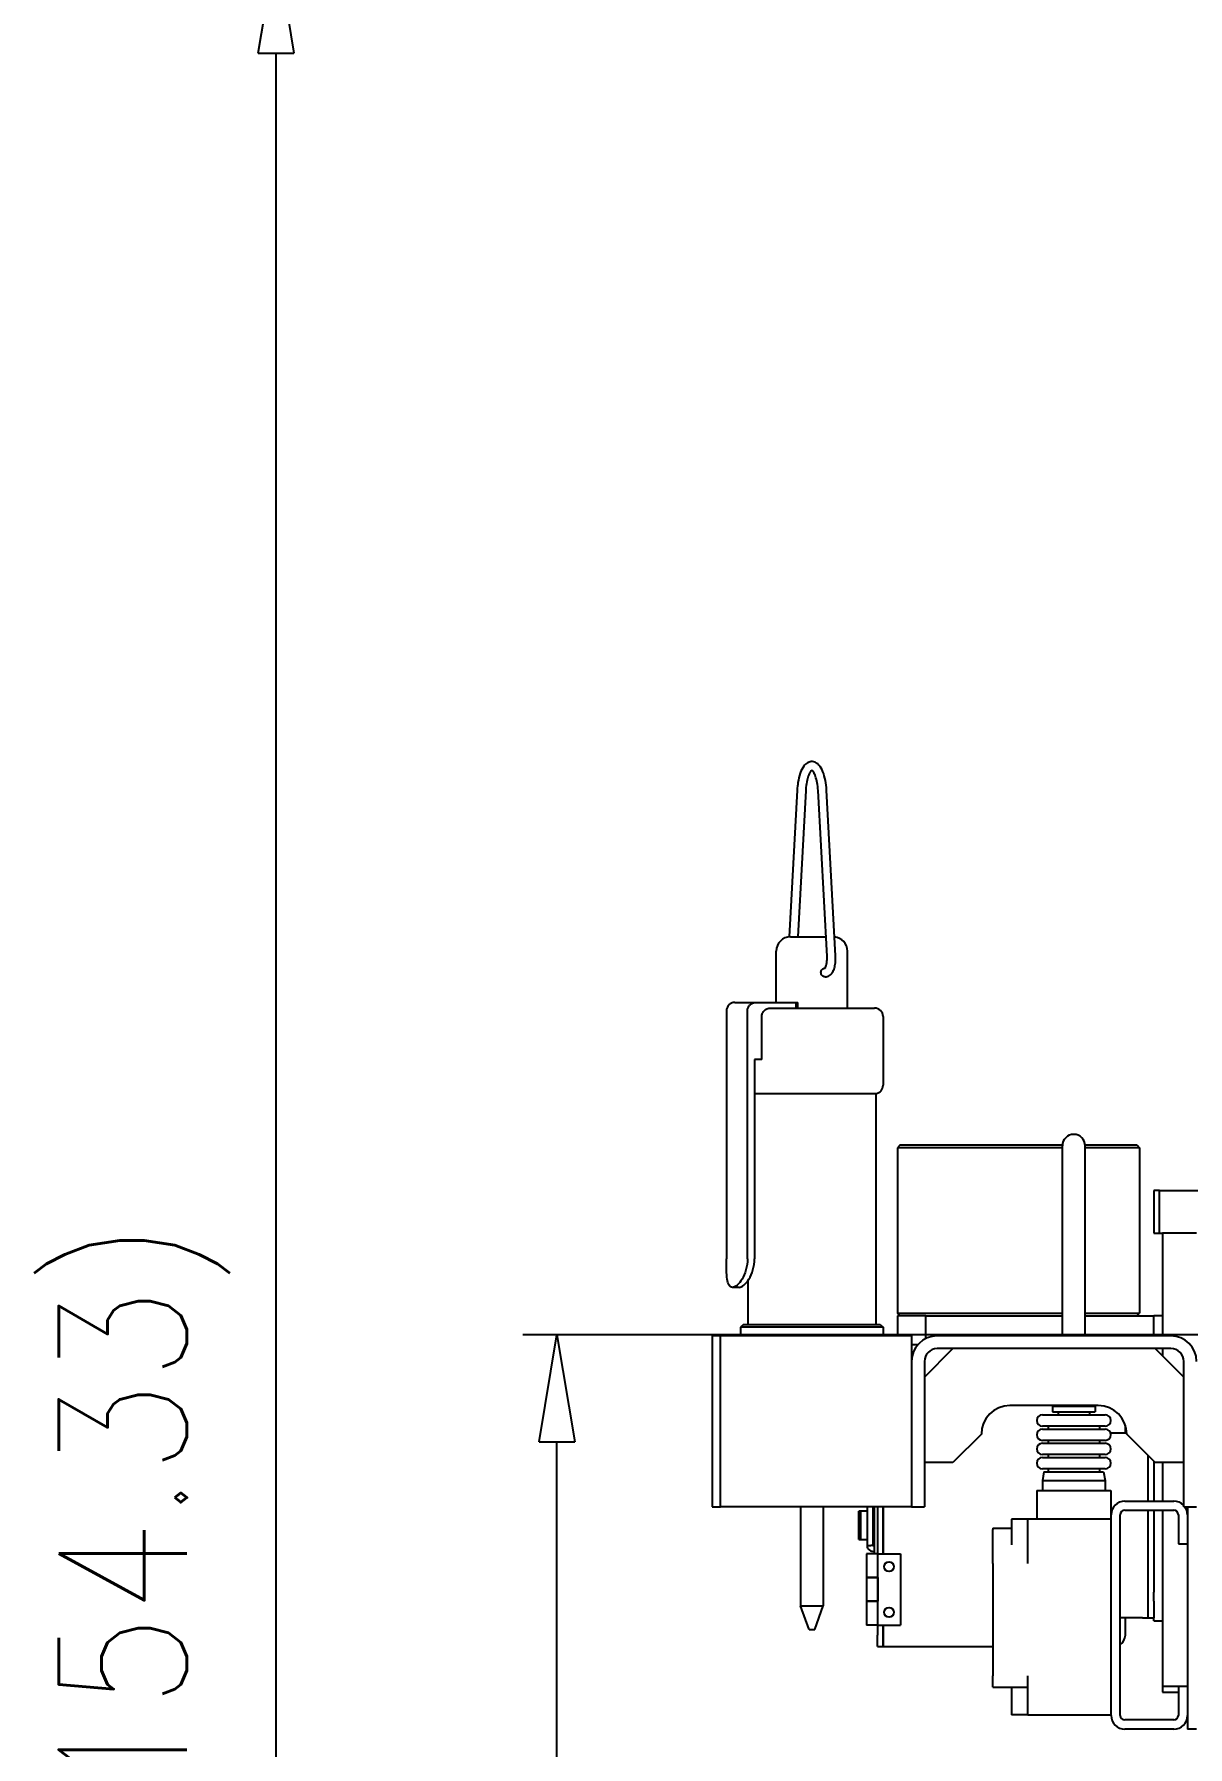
# Model space of a CAD drawing. Header units: millimetres. Extents: x 0 to 7722, y 0 to 5460.
# Drawn here: x 2712 to 3117, y 1057 to 1658 of the extents above; entities that cross this region are included whole.
import ezdxf

# ---------------------------------------------------------------- set-up
doc = ezdxf.new("R2010")
doc.units = ezdxf.units.MM
doc.header["$LTSCALE"] = 5
doc.layers.get('0').update_dxf_attribs({"linetype": 'CONTINUOUS'})
doc.layers.get('Defpoints').update_dxf_attribs({"linetype": 'CONTINUOUS'})
doc.styles.add('DIM', font='romans.shx', dxfattribs={"width": 0.85})
doc.dimstyles.new('KOCPSM$0', dxfattribs={"dimtxt": 3, "dimasz": 2.5, "dimexe": 0.8, "dimexo": 0.8, "dimgap": 0.8, "dimtad": 1, "dimdsep": 46, "dimtxsty": 'DIM', "dimblk": 'CLOSEDBLANK', "dimcen": 0, "dimclrd": 4, "dimclre": 4, "dimclrt": 7, "dimazin": 2, "dimtfac": 1, "dimtmove": 0, "dimatfit": 3, "dimldrblk": 'CLOSEDBLANK', "dimfxl": 1, "dimarcsym": 0})

# ---------------------------------------------------------------- blocks, each defined once
blk = doc.blocks.new('_ClosedBlank')
at = {"color": 0, "linetype": 'ByBlock', "lineweight": -2}
for p, q in [((-1, 0.167), (0, 0)), ((-1, 0.167), (-1, -0.167)), ((0, 0), (-1, -0.167))]:
    blk.add_line(p, q, dxfattribs=at)
blk = doc.blocks.new('*D13')
at = {"color": 4, "linetype": 'ByBlock', "lineweight": -2, "transparency": 16777216}
for p, q in [((3126.98, 1201.89), (2883.68, 1201.89)), ((2895.68, 572.39), (2895.68, 1164.39)), ((3030.63, 534.89), (2883.68, 534.89))]:
    blk.add_line(p, q, dxfattribs=at)
at = {"layer": 'Defpoints', "color": 0, "transparency": 16777216}
for p in [(2895.68, 1201.89), (3138.98, 1201.89), (3042.63, 534.89)]:
    blk.add_point(p, dxfattribs=at)
at = {"color": 4, "lineweight": -2, "transparency": 16777216, "xscale": 37.5, "yscale": 37.5, "zscale": 37.5}
for p, rotation in [((2895.68, 1201.89), 90), ((2895.68, 534.89), 270)]:
    blk.add_blockref('_ClosedBlank', p, dxfattribs=dict(at, rotation=rotation))
at = {"color": 7, "transparency": 16777216, "insert": (2861.18, 868.39), "char_height": 45, "attachment_point": 5, "rotation": 90, "style": 'DIM'}
blk.add_mtext('667', dxfattribs=at)
blk = doc.blocks.new('*D14')
at = {"color": 4, "linetype": 'ByBlock', "lineweight": -2, "transparency": 16777216}
for p, q in [((3347.85, 1689.23), (2785.13, 1689.23)), ((2797.13, 572.39), (2797.13, 1651.73)), ((3030.63, 534.89), (2785.13, 534.89))]:
    blk.add_line(p, q, dxfattribs=at)
at = {"layer": 'Defpoints', "color": 0, "transparency": 16777216}
for p in [(2797.13, 1689.23), (3359.85, 1689.23), (3042.63, 534.89)]:
    blk.add_point(p, dxfattribs=at)
at = {"color": 4, "lineweight": -2, "transparency": 16777216, "xscale": 37.5, "yscale": 37.5, "zscale": 37.5}
for p, rotation in [((2797.13, 1689.23), 90), ((2797.13, 534.89), 270)]:
    blk.add_blockref('_ClosedBlank', p, dxfattribs=dict(at, rotation=rotation))
at = {"color": 7, "transparency": 16777216, "insert": (2750.85, 1112.06), "char_height": 45, "attachment_point": 5, "rotation": 90, "style": 'DIM'}
blk.add_mtext('(1154.33)', dxfattribs=at)

msp = doc.modelspace()

# ---------------------------------------------------------------- linework, layer by layer
for p, q in [((2979.978, 1393.123), (2977.18, 1341.568)), ((2982.974, 1392.961), (2980.185, 1341.589)), ((2990.452, 1334.734), (2987.291, 1392.961)), ((2993.448, 1334.897), (2990.287, 1393.123)), ((2977.632, 1341.589), (2990.08, 1341.589)), ((2972.632, 1318.589), (2972.632, 1336.589)), ((2997.632, 1316.589), (2997.632, 1336.589)), ((2989.752, 1330.589), (2989.796, 1330.589)), ((2989.752, 1327.589), (2990.122, 1327.589)), ((2958.132, 1318.589), (2965.524, 1318.589)), ((2965.524, 1318.589), (2979.536, 1318.589)), ((2970.619, 1316.589), (3007.132, 1316.589)), ((2979.536, 1318.589), (2979.536, 1316.589)), ((2979.536, 1318.589), (2980.186, 1318.589)), ((2980.186, 1316.589), (2980.186, 1318.589)), ((2955.155, 1315.589), (2955.155, 1228.589)), ((2962.546, 1228.589), (2962.546, 1315.589)), ((2967.537, 1298.589), (2967.537, 1313.589)), ((3010.132, 1313.589), (3010.132, 1289.547)), ((2965.024, 1298.589), (2965.024, 1228.589)), ((2967.537, 1298.589), (2965.024, 1298.589)), ((2965.024, 1286.589), (3007.632, 1286.589)), ((3007.632, 1286.589), (3007.632, 1205.589)), ((3016.132, 1268.589), (3015.132, 1267.589)), ((3016.132, 1268.589), (3073.044, 1268.589)), ((3073.032, 1201.589), (3073.032, 1268.289)), ((3081.021, 1268.589), (3099.132, 1268.589)), ((3081.032, 1201.589), (3081.032, 1268.289)), ((3099.132, 1268.589), (3100.132, 1267.589)), ((3073.032, 1267.589), (3015.132, 1267.589)), ((3015.132, 1267.589), (3015.132, 1209.589)), ((3100.132, 1267.589), (3081.032, 1267.589)), ((3100.132, 1267.589), (3100.132, 1209.589)), ((3107.132, 1252.589), (3105.132, 1252.589)), ((3105.132, 1252.589), (3105.132, 1237.589)), ((3107.132, 1237.589), (3107.132, 1252.589)), ((3107.132, 1252.589), (3148.132, 1252.589)), ((3105.132, 1237.589), (3107.132, 1237.589)), ((3107.132, 1237.589), (3108.132, 1237.589)), ((3108.132, 1237.589), (3108.132, 1201.589)), ((3120.132, 1237.589), (3108.132, 1237.589)), ((2962.632, 1220.886), (2962.632, 1205.589)), ((2959.579, 1218.589), (2957.256, 1218.589)), ((3015.132, 1209.589), (3073.032, 1209.589)), ((3016.132, 1208.589), (3015.132, 1209.589)), ((3025.132, 1208.589), (3015.132, 1208.589)), ((3015.132, 1208.589), (3015.132, 1201.589)), ((3025.132, 1208.589), (3073.032, 1208.589)), ((3025.132, 1200.651), (3025.132, 1208.589)), ((3081.032, 1209.589), (3100.132, 1209.589)), ((3081.032, 1208.589), (3105.132, 1208.589)), ((3099.132, 1208.589), (3100.132, 1209.589)), ((3105.132, 1201.589), (3105.132, 1208.589)), ((3108.132, 1208.589), (3105.132, 1208.589)), ((2961.132, 1205.589), (2960.132, 1204.589)), ((3010.132, 1204.589), (2960.132, 1204.589)), ((2960.132, 1204.589), (2960.132, 1201.589)), ((2961.132, 1205.589), (3009.132, 1205.589)), ((3009.132, 1205.589), (3010.132, 1204.589)), ((3010.132, 1204.589), (3010.132, 1201.589)), ((2953.132, 1201.589), (2950.132, 1201.589)), ((2950.132, 1201.589), (2950.132, 1141.589)), ((2953.132, 1141.589), (2953.132, 1201.589)), ((3020.132, 1201.589), (2953.132, 1201.589)), ((3020.132, 1201.589), (3020.132, 1141.589)), ((3020.132, 1198.589), (3022.424, 1198.589)), ((3024.632, 1187.089), (3034.632, 1197.089)), ((3111.132, 1201.589), (3029.132, 1201.589)), ((3111.132, 1197.089), (3029.132, 1197.089)), ((3105.632, 1197.089), (3115.632, 1187.089)), ((3108.132, 1197.089), (3108.132, 1194.589)), ((3020.132, 1192.589), (3020.132, 1151.589)), ((3024.632, 1192.589), (3024.632, 1151.589)), ((3115.632, 1151.589), (3115.632, 1192.589)), ((3085.632, 1177.089), (3054.632, 1177.089)), ((3066.032, 1173.889), (3088.032, 1173.889)), ((3069.532, 1176.889), (3084.532, 1176.889)), ((3069.532, 1176.889), (3069.532, 1174.889)), ((3069.532, 1174.889), (3084.532, 1174.889)), ((3071.532, 1174.889), (3071.532, 1173.889)), ((3073.032, 1176.889), (3073.032, 1177.089)), ((3081.032, 1176.889), (3081.032, 1177.089)), ((3082.532, 1174.889), (3082.532, 1173.889)), ((3084.532, 1176.889), (3084.532, 1174.889)), ((3044.632, 1167.089), (3034.632, 1157.089)), ((3088.032, 1169.889), (3066.032, 1169.889)), ((3066.032, 1168.889), (3088.032, 1168.889)), ((3068.032, 1169.889), (3068.032, 1168.889)), ((3086.032, 1169.889), (3086.032, 1168.889)), ((3089.906, 1167.589), (3095.62, 1167.589)), ((3095.132, 1167.589), (3095.132, 1170.211)), ((3105.632, 1157.089), (3095.632, 1167.089)), ((3088.032, 1164.889), (3066.032, 1164.889)), ((3066.032, 1163.889), (3088.032, 1163.889)), ((3088.032, 1159.889), (3066.032, 1159.889)), ((3068.032, 1164.889), (3068.032, 1163.889)), ((3068.032, 1159.889), (3068.032, 1158.889)), ((3086.032, 1164.889), (3086.032, 1163.889)), ((3086.032, 1159.889), (3086.032, 1158.889)), ((3034.632, 1157.089), (3024.632, 1157.089)), ((3066.032, 1158.889), (3088.032, 1158.889)), ((3088.032, 1154.889), (3066.032, 1154.889)), ((3066.579, 1153.889), (3066.032, 1150.789)), ((3066.579, 1153.889), (3087.486, 1153.889)), ((3068.032, 1154.889), (3068.032, 1153.889)), ((3086.032, 1154.889), (3086.032, 1153.889)), ((3087.486, 1153.889), (3088.032, 1150.789)), ((3103.132, 1143.589), (3103.132, 1159.589)), ((3105.132, 1157.589), (3105.132, 1143.589)), ((3115.632, 1157.089), (3105.632, 1157.089)), ((3108.132, 1157.089), (3108.132, 1143.589)), ((3024.632, 1151.589), (3024.632, 1141.589)), ((3066.032, 1150.789), (3088.032, 1150.789)), ((3066.032, 1150.789), (3066.032, 1147.289)), ((3088.032, 1150.789), (3088.032, 1147.289)), ((3115.632, 1141.589), (3115.632, 1151.589)), ((3064.032, 1147.289), (3090.032, 1147.289)), ((3064.032, 1147.289), (3064.032, 1137.289)), ((3090.032, 1147.289), (3090.032, 1137.289)), ((3094.932, 1143.589), (3112.132, 1143.589)), ((2950.132, 1141.589), (2953.132, 1141.589)), ((3020.132, 1141.589), (2953.132, 1141.589)), ((2981.132, 1141.589), (2981.132, 1106.831)), ((2989.132, 1141.589), (2989.132, 1106.831)), ((3002.345, 1140.089), (3001.632, 1140.089)), ((3001.632, 1130.089), (3001.632, 1140.089)), ((3004.563, 1140.089), (3002.345, 1140.089)), ((3002.345, 1130.089), (3002.345, 1140.089)), ((3004.632, 1140.089), (3004.563, 1140.089)), ((3004.632, 1127.981), (3004.632, 1141.589)), ((3006.632, 1127.981), (3006.632, 1141.589)), ((3007.132, 1140.089), (3006.632, 1140.089)), ((3007.132, 1125.089), (3007.132, 1141.589)), ((3008.132, 1141.589), (3008.132, 1125.089)), ((3010.132, 1141.589), (3010.132, 1125.089)), ((3010.132, 1125.089), (3010.132, 1141.589)), ((3020.132, 1141.589), (3024.632, 1141.589)), ((3060.932, 1137.289), (3055.132, 1137.289)), ((3055.132, 1137.289), (3055.132, 1131.81)), ((3090.132, 1137.289), (3060.932, 1137.289)), ((3060.932, 1134.289), (3060.932, 1137.289)), ((3090.132, 1068.389), (3090.132, 1138.789)), ((3093.332, 1068.389), (3093.332, 1138.789)), ((3094.932, 1140.389), (3112.132, 1140.389)), ((3103.132, 1107.589), (3103.132, 1140.389)), ((3105.132, 1140.389), (3105.132, 1111.589)), ((3108.132, 1140.389), (3108.132, 1078.589)), ((3113.732, 1138.789), (3113.732, 1128.589)), ((3115.632, 1141.589), (3120.132, 1141.589)), ((3116.932, 1141.589), (3116.932, 1063.589)), ((3116.932, 1138.789), (3116.932, 1128.589)), ((3001.632, 1130.089), (3002.345, 1130.089)), ((3002.345, 1130.089), (3004.563, 1130.089)), ((3004.563, 1130.089), (3004.632, 1130.089)), ((3006.632, 1130.089), (3007.132, 1130.089)), ((3048.632, 1134.079), (3048.632, 1133.627)), ((3048.632, 1134.079), (3055.132, 1134.079)), ((3048.632, 1125.298), (3048.632, 1133.627)), ((3055.132, 1131.81), (3055.132, 1128.262)), ((3060.932, 1121.75), (3060.932, 1134.289)), ((3008.132, 1125.089), (3004.332, 1125.089)), ((3004.332, 1125.089), (3004.332, 1116.755)), ((3004.617, 1127.981), (3005.779, 1127.981)), ((3006.632, 1127.981), (3005.779, 1127.981)), ((3007.132, 1125.812), (3006.448, 1125.897)), ((3007.132, 1127.827), (3006.695, 1127.882)), ((3008.132, 1125.089), (3016.232, 1125.089)), ((3008.132, 1125.089), (3008.132, 1116.755)), ((3016.232, 1125.089), (3016.232, 1100.089)), ((3048.632, 1121.75), (3048.632, 1125.298)), ((3113.732, 1128.589), (3116.932, 1128.589)), ((3048.632, 1121.75), (3048.632, 1082.289)), ((3004.332, 1116.755), (3008.132, 1116.755)), ((3004.332, 1116.755), (3004.332, 1108.422)), ((3008.132, 1116.755), (3004.332, 1116.755)), ((3008.132, 1116.755), (3008.132, 1108.422)), ((3008.132, 1116.755), (3008.322, 1116.755)), ((3008.322, 1116.755), (3008.322, 1108.422)), ((2981.132, 1106.831), (2989.132, 1106.831)), ((2984.132, 1098.589), (2981.132, 1106.831)), ((2986.132, 1098.589), (2989.132, 1106.831)), ((3008.132, 1108.422), (3004.332, 1108.422)), ((3004.332, 1108.422), (3008.132, 1108.422)), ((3004.332, 1108.422), (3004.332, 1100.089)), ((3008.322, 1108.422), (3008.132, 1108.422)), ((3008.132, 1108.422), (3008.132, 1100.089)), ((3103.132, 1102.589), (3103.132, 1107.589)), ((3105.132, 1108.466), (3105.132, 1111.589)), ((3105.132, 1108.466), (3105.132, 1107.589)), ((3105.132, 1107.589), (3105.132, 1102.589)), ((3008.132, 1100.089), (3004.332, 1100.089)), ((3008.132, 1100.089), (3008.132, 1096.589)), ((3008.132, 1100.089), (3016.232, 1100.089)), ((3010.132, 1100.089), (3010.132, 1096.589)), ((3010.132, 1096.589), (3010.132, 1100.089)), ((3101.132, 1102.589), (3093.332, 1102.589)), ((3095.132, 1096.589), (3095.132, 1102.589)), ((3101.132, 1102.589), (3103.132, 1102.589)), ((3103.132, 1102.589), (3105.132, 1102.589)), ((3105.132, 1101.589), (3105.132, 1102.589)), ((3105.132, 1101.589), (3108.132, 1101.589)), ((2984.132, 1098.589), (2986.132, 1098.589)), ((3008.132, 1092.589), (3008.132, 1096.589)), ((3010.132, 1092.589), (3010.132, 1096.589)), ((3010.132, 1096.589), (3010.132, 1092.589)), ((3008.132, 1092.589), (3010.132, 1092.589)), ((3010.132, 1092.589), (3048.632, 1092.589)), ((3048.632, 1078.289), (3048.632, 1082.289)), ((3060.932, 1071.589), (3060.932, 1082.289)), ((3048.632, 1078.289), (3060.932, 1078.289)), ((3055.132, 1078.289), (3055.132, 1074.43)), ((3113.732, 1078.589), (3108.132, 1078.589)), ((3108.132, 1078.589), (3108.132, 1076.589)), ((3108.132, 1076.589), (3113.732, 1076.589)), ((3113.732, 1078.589), (3113.732, 1068.389)), ((3116.932, 1078.589), (3113.732, 1078.589)), ((3116.932, 1078.589), (3116.932, 1068.389)), ((3055.132, 1074.43), (3055.132, 1068.589)), ((3060.932, 1068.589), (3060.932, 1071.589)), ((3060.932, 1068.589), (3055.132, 1068.589)), ((3060.932, 1068.589), (3090.132, 1068.589)), ((3112.132, 1066.789), (3094.932, 1066.789)), ((3112.132, 1063.589), (3094.932, 1063.589)), ((3120.132, 1063.589), (3116.932, 1063.589))]:
    msp.add_line(p, q)
for centre in [(3012.232, 1120.589), (3012.232, 1104.589)]:
    msp.add_circle(centre, 1.7)
for centre, radius, start, end in [((2977.632, 1336.589), 5, 90, 180), ((2992.632, 1336.589), 5, 0, 84.803156), ((2958.132, 1315.589), 3, 90, 91.129343), ((3007.132, 1313.589), 3, 0, 90), ((3007.132, 1289.547), 3, 279.594068, 0), ((3077.032, 1268.289), 4, 0, 180), ((3029.132, 1192.589), 9, 90, 180), ((3029.132, 1192.589), 4.5, 90, 180), ((3111.132, 1192.589), 9, 0, 90), ((3111.132, 1192.589), 4.5, 0, 90), ((3054.632, 1167.089), 10, 90, 180), ((3066.032, 1171.889), 2, 90, 270), ((3085.632, 1167.089), 10, 0, 90), ((3088.032, 1171.889), 2, 270, 90), ((3066.032, 1166.889), 2, 90, 270), ((3088.032, 1166.889), 2, 270, 90), ((3066.032, 1161.889), 2, 90, 270), ((3088.032, 1161.889), 2, 270, 90), ((3066.032, 1156.889), 2, 90, 270), ((3088.032, 1156.889), 2, 270, 90), ((3094.932, 1138.789), 4.8, 90, 180), ((3112.132, 1138.789), 4.8, 43.183421, 90), ((3094.932, 1138.789), 1.6, 90, 180), ((3112.132, 1138.789), 1.6, 0, 90), ((3112.132, 1138.789), 4.8, 0, 35.685335), ((3091.132, 1096.589), 4, 303.367013, 0), ((3094.932, 1068.389), 4.8, 180, 270), ((3094.932, 1068.389), 1.6, 180, 270), ((3112.132, 1068.389), 1.6, 270, 0), ((3112.132, 1068.389), 4.8, 270, 0)]:
    msp.add_arc(centre, radius, start, end)
for points, knots in [([(2990.287, 1393.123), (2990.223, 1394.294), (2990.087, 1395.438), (2989.67, 1397.594), (2989.389, 1398.601), (2988.66, 1400.425), (2988.212, 1401.231), (2987.349, 1402.172), (2987.045, 1402.435), (2986.183, 1402.948), (2985.554, 1403.126), (2984.451, 1403.047), (2983.995, 1402.89), (2983.092, 1402.366), (2982.68, 1401.96), (2981.794, 1400.796), (2981.381, 1399.949), (2980.698, 1398.007), (2980.435, 1396.91), (2980.118, 1394.896), (2980.027, 1394.017), (2979.978, 1393.123)], [4.8582389, 4.8582389, 4.8582389, 4.8582389, 5.1939959, 5.1939959, 5.5368083, 5.5368083, 5.8997409, 5.8997409, 6.0667025, 6.0667025, 6.3094736, 6.3094736, 6.4949146, 6.4949146, 6.7352563, 6.7352563, 7.0936835, 7.0936835, 7.4517471, 7.4517471, 7.7081318, 7.7081318, 7.7081318, 7.7081318]), ([(2985.132, 1400.081), (2985.12, 1400.075), (2985.104, 1400.066), (2984.991, 1399.991), (2984.815, 1399.832), (2984.431, 1399.274), (2984.223, 1398.886), (2983.815, 1397.877), (2983.617, 1397.237), (2983.279, 1395.759), (2983.143, 1394.911), (2983.02, 1393.674), (2982.993, 1393.319), (2982.974, 1392.961)], [6.4648048, 6.4648048, 6.4648048, 6.4648048, 6.5227546, 6.5227546, 6.775237, 6.775237, 7.0236502, 7.0236502, 7.2991161, 7.2991161, 7.5929354, 7.5929354, 7.7081318, 7.7081318, 7.7081318, 7.7081318]), ([(2987.291, 1392.961), (2987.24, 1393.906), (2987.135, 1394.826), (2986.836, 1396.502), (2986.643, 1397.26), (2986.215, 1398.509), (2985.981, 1399.012), (2985.557, 1399.702), (2985.364, 1399.911), (2985.153, 1400.079), (2985.108, 1400.091), (2985.108, 1400.091)], [4.8582389, 4.8582389, 4.8582389, 4.8582389, 5.1621233, 5.1621233, 5.4600168, 5.4600168, 5.7423714, 5.7423714, 5.9964064, 5.9964064, 6.1820047, 6.1820047, 6.1820047, 6.1820047]), ([(2989.701, 1330.458), (2989.701, 1330.458), (2989.712, 1330.469), (2989.761, 1330.532), (2989.81, 1330.606), (2989.929, 1330.836), (2990, 1331.005), (2990.147, 1331.44), (2990.22, 1331.72), (2990.348, 1332.369), (2990.399, 1332.745), (2990.465, 1333.548), (2990.476, 1333.975), (2990.462, 1334.51), (2990.458, 1334.623), (2990.452, 1334.734)], [3.4782331, 3.4782331, 3.4782331, 3.4782331, 3.584197, 3.584197, 3.7631624, 3.7631624, 3.9756169, 3.9756169, 4.2232362, 4.2232362, 4.4961374, 4.4961374, 4.7820243, 4.7820243, 4.8582389, 4.8582389, 4.8582389, 4.8582389]), ([(2990.122, 1327.589), (2990.418, 1327.589), (2990.711, 1327.652), (2991.263, 1327.878), (2991.511, 1328.05), (2992.029, 1328.52), (2992.257, 1328.841), (2992.704, 1329.64), (2992.894, 1330.142), (2993.197, 1331.235), (2993.307, 1331.826), (2993.447, 1333.055), (2993.478, 1333.694), (2993.464, 1334.519), (2993.458, 1334.708), (2993.448, 1334.897)], [3.1415927, 3.1415927, 3.1415927, 3.1415927, 3.2920519, 3.2920519, 3.4653121, 3.4653121, 3.7257062, 3.7257062, 4.0690354, 4.0690354, 4.4123646, 4.4123646, 4.7556939, 4.7556939, 4.8582389, 4.8582389, 4.8582389, 4.8582389]), ([(2989.752, 1327.589), (2989.577, 1327.589), (2989.388, 1327.626), (2989.039, 1327.779), (2988.878, 1327.895), (2988.622, 1328.161), (2988.51, 1328.329), (2988.362, 1328.699), (2988.325, 1328.9), (2988.325, 1329.277), (2988.362, 1329.478), (2988.51, 1329.848), (2988.622, 1330.016), (2988.878, 1330.282), (2989.039, 1330.398), (2989.388, 1330.551), (2989.577, 1330.589), (2989.752, 1330.589)], [0.22624622, 0.22624622, 0.22624622, 0.22624622, 0.28280757, 0.28280757, 0.33936892, 0.33936892, 0.39593068, 0.39593068, 0.45249243, 0.45249243, 0.50905418, 0.50905418, 0.56561594, 0.56561594, 0.62217729, 0.62217729, 0.67873865, 0.67873865, 0.67873865, 0.67873865]), ([(2958.073, 1318.588), (2957.709, 1318.579), (2957.291, 1318.491), (2956.623, 1318.204), (2956.256, 1317.953), (2955.745, 1317.423), (2955.507, 1317.055), (2955.237, 1316.378), (2955.155, 1315.951), (2955.155, 1315.589)], [1.39319004, 1.39319004, 1.39319004, 1.39319004, 1.50878105, 1.50878105, 1.62565595, 1.62565595, 1.73784534, 1.73784534, 1.84667911, 1.84667911, 1.84667911, 1.84667911]), ([(2962.546, 1315.589), (2962.546, 1315.951), (2962.628, 1316.378), (2962.898, 1317.055), (2963.137, 1317.423), (2963.647, 1317.953), (2964.014, 1318.204), (2964.701, 1318.498), (2965.146, 1318.589), (2965.524, 1318.589)], [1.84667911, 1.84667911, 1.84667911, 1.84667911, 1.95551289, 1.95551289, 2.06770228, 2.06770228, 2.18457718, 2.18457718, 2.30647618, 2.30647618, 2.30647618, 2.30647618]), ([(2967.537, 1313.589), (2967.537, 1313.948), (2967.62, 1314.369), (2967.892, 1315.043), (2968.136, 1315.409), (2968.659, 1315.942), (2969.037, 1316.196), (2969.753, 1316.497), (2970.222, 1316.589), (2970.619, 1316.589)], [0, 0, 0, 0, 0.10769812, 0.10769812, 0.22036395, 0.22036395, 0.34026309, 0.34026309, 0.46853171, 0.46853171, 0.46853171, 0.46853171]), ([(2957.256, 1218.589), (2956.788, 1218.589), (2956.374, 1218.843), (2955.759, 1219.867), (2955.556, 1220.635), (2955.301, 1222.4), (2955.232, 1223.518), (2955.162, 1225.979), (2955.155, 1227.322), (2955.155, 1228.589)], [4.5582009, 4.5582009, 4.5582009, 4.5582009, 4.9379628, 4.9379628, 5.3177248, 5.3177248, 5.697663, 5.697663, 6.0776012, 6.0776012, 6.0776012, 6.0776012]), ([(2962.546, 1228.589), (2962.546, 1227.322), (2962.365, 1225.979), (2961.679, 1223.518), (2961.18, 1222.4), (2960.13, 1220.635), (2959.507, 1219.867), (2958.302, 1218.843), (2957.724, 1218.589), (2957.256, 1218.589)], [6.0776012, 6.0776012, 6.0776012, 6.0776012, 6.4575394, 6.4575394, 6.8374775, 6.8374775, 7.2172395, 7.2172395, 7.5970015, 7.5970015, 7.5970015, 7.5970015]), ([(2959.579, 1218.589), (2960.048, 1218.589), (2960.634, 1218.844), (2961.866, 1219.869), (2962.508, 1220.636), (2963.595, 1222.399), (2964.115, 1223.516), (2964.833, 1225.975), (2965.024, 1227.32), (2965.024, 1228.589)], [4.5659311, 4.5659311, 4.5659311, 4.5659311, 4.9462976, 4.9462976, 5.3266642, 5.3266642, 5.7072862, 5.7072862, 6.0879082, 6.0879082, 6.0879082, 6.0879082]), ([(3006.448, 1125.897), (3006.247, 1125.922), (3006.049, 1125.977), (3005.679, 1126.14), (3005.506, 1126.25), (3005.198, 1126.512), (3005.064, 1126.666), (3004.845, 1127.005), (3004.76, 1127.191), (3004.646, 1127.578), (3004.617, 1127.779), (3004.617, 1127.981)], [1.6929694, 1.6929694, 1.6929694, 1.6929694, 1.982694, 1.982694, 2.2724187, 2.2724187, 2.5621433, 2.5621433, 2.851868, 2.851868, 3.1415927, 3.1415927, 3.1415927, 3.1415927]), ([(3006.695, 1127.882), (3006.687, 1127.883), (3006.68, 1127.885), (3006.666, 1127.891), (3006.659, 1127.895), (3006.646, 1127.907), (3006.639, 1127.914), (3006.629, 1127.929), (3006.625, 1127.938), (3006.62, 1127.954), (3006.618, 1127.962), (3006.617, 1127.973), (3006.617, 1127.977), (3006.617, 1127.981)], [1.6929694, 1.6929694, 1.6929694, 1.6929694, 1.982694, 1.982694, 2.2724187, 2.2724187, 2.5621433, 2.5621433, 2.8326624, 2.8326624, 3.0362958, 3.0362958, 3.1415469, 3.1415469, 3.1415469, 3.1415469])]:
    msp.add_open_spline(points, degree=3, knots=knots)

# ---------------------------------------------------------------- dimensions: what is measured, and where the dimension line sits
dim = msp.add_linear_dim(base=(2797.1334, 1689.2285), p1=(3042.6325, 534.8936), p2=(3359.8458, 1689.2285), angle=90, text='(<>)', dimstyle='KOCPSM$0', override={"dimscale": 15, "dimfxl": 0.8, "dimarcsym": 1})
dim.commit()
dim.dimension.update_dxf_attribs({"geometry": '*D14', "text_midpoint": (2750.8477, 1112.0611)})
dim = msp.add_linear_dim(base=(2895.676, 1201.894), p1=(3042.632, 534.894), p2=(3138.982, 1201.894), angle=90, dimstyle='KOCPSM$0', override={"dimscale": 15, "dimfxl": 0.8, "dimarcsym": 1})
dim.commit()
dim.dimension.update_dxf_attribs({"geometry": '*D13', "text_midpoint": (2861.176, 868.394)})

doc.saveas('drawing.dxf')
